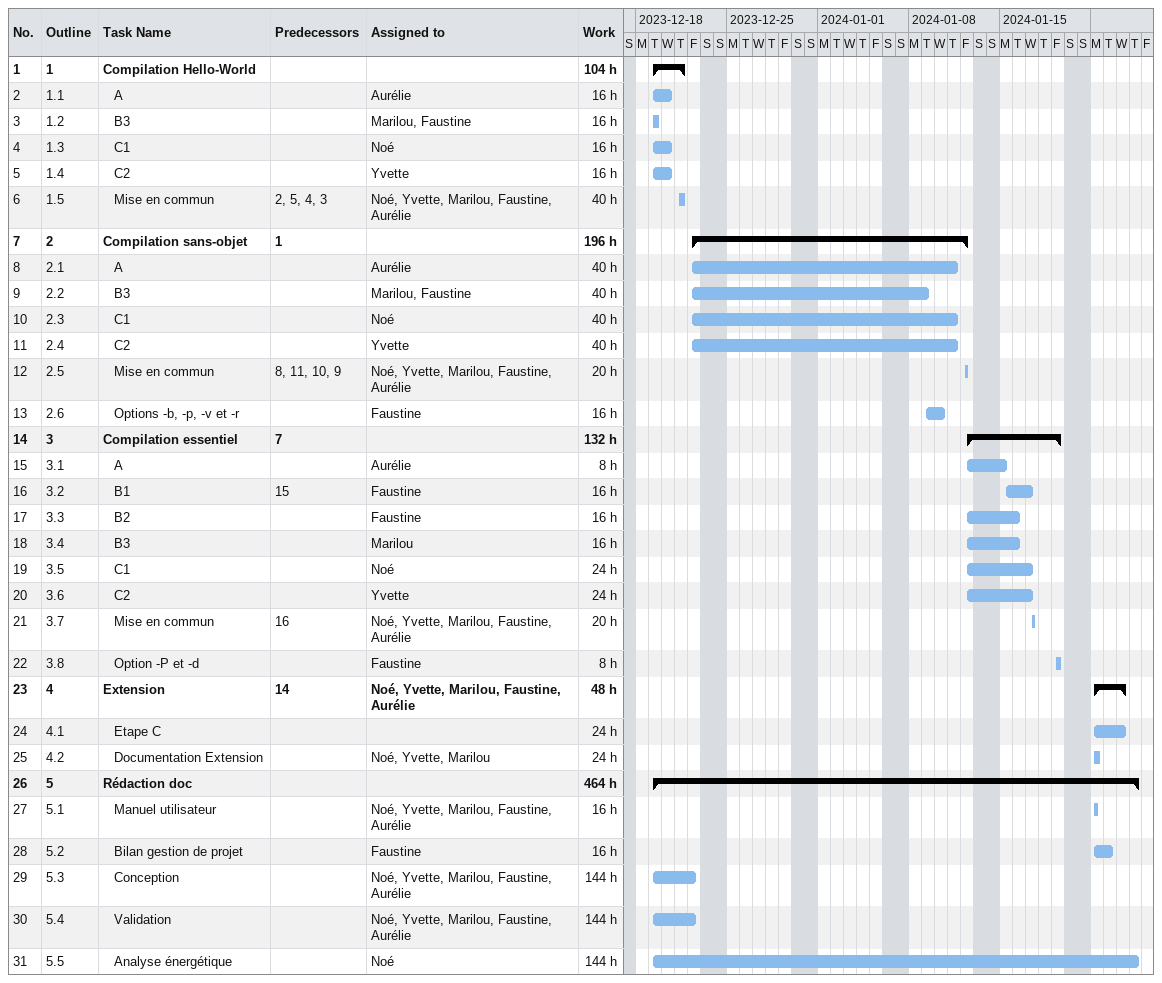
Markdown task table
| ID | WBS | Task | Start | Finish | Predecessors | Resources | Work (h) |
|---|---|---|---|---|---|---|---|
| 1 | 1 | **Compilation Hello-World** | 2023-12-19 | 2023-12-21 |  |  | 104 |
| 2 | 1.1 | A | 2023-12-19 | 2023-12-20 |  | Aurélie | 16 |
| 3 | 1.2 | B3 | 2023-12-19 | 2023-12-19 |  | Marilou, Faustine | 16 |
| 4 | 1.3 | C1 | 2023-12-19 | 2023-12-20 |  | Noé | 16 |
| 5 | 1.4 | C2 | 2023-12-19 | 2023-12-20 |  | Yvette | 16 |
| 6 | 1.5 | Mise en commun | 2023-12-21 | 2023-12-21 | 2, 5, 4, 3 | Noé, Yvette, Marilou, Faustine, Aurélie | 40 |
| 7 | 2 | **Compilation sans-objet** | 2023-12-22 | 2024-01-12 | 1 |  | 196 |
| 8 | 2.1 | A | 2023-12-22 | 2024-01-11 |  | Aurélie | 40 |
| 9 | 2.2 | B3 | 2023-12-22 | 2024-01-09 |  | Marilou, Faustine | 40 |
| 10 | 2.3 | C1 | 2023-12-22 | 2024-01-11 |  | Noé | 40 |
| 11 | 2.4 | C2 | 2023-12-22 | 2024-01-11 |  | Yvette | 40 |
| 12 | 2.5 | Mise en commun | 2024-01-12 | 2024-01-12 | 8, 11, 10, 9 | Noé, Yvette, Marilou, Faustine, Aurélie | 20 |
| 13 | 2.6 | Options -b, -p, -v et -r | 2024-01-09 | 2024-01-10 |  | Faustine | 16 |
| 14 | 3 | **Compilation essentiel** | 2024-01-12 | 2024-01-19 | 7 |  | 132 |
| 15 | 3.1 | A | 2024-01-12 | 2024-01-15 |  | Aurélie | 8 |
| 16 | 3.2 | B1 | 2024-01-15 | 2024-01-17 | 15 | Faustine | 16 |
| 17 | 3.3 | B2 | 2024-01-12 | 2024-01-16 |  | Faustine | 16 |
| 18 | 3.4 | B3 | 2024-01-12 | 2024-01-16 |  | Marilou | 16 |
| 19 | 3.5 | C1 | 2024-01-12 | 2024-01-17 |  | Noé | 24 |
| 20 | 3.6 | C2 | 2024-01-12 | 2024-01-17 |  | Yvette | 24 |
| 21 | 3.7 | Mise en commun | 2024-01-17 | 2024-01-17 | 16 | Noé, Yvette, Marilou, Faustine, Aurélie | 20 |
| 22 | 3.8 | Option -P et -d | 2024-01-19 | 2024-01-19 |  | Faustine | 8 |
| 23 | 4 | **Extension** | 2024-01-22 | 2024-01-24 | 14 | Noé, Yvette, Marilou, Faustine, Aurélie | 48 |
| 24 | 4.1 | Etape C | 2024-01-22 | 2024-01-24 |  |  | 24 |
| 25 | 4.2 | Documentation Extension | 2024-01-22 | 2024-01-22 |  | Noé, Yvette, Marilou | 24 |
| 26 | 5 | **Rédaction doc** | 2023-12-19 | 2024-01-25 |  |  | 464 |
| 27 | 5.1 | Manuel utilisateur | 2024-01-22 | 2024-01-22 |  | Noé, Yvette, Marilou, Faustine, Aurélie | 16 |
| 28 | 5.2 | Bilan gestion de projet | 2024-01-22 | 2024-01-23 |  | Faustine | 16 |
| 29 | 5.3 | Conception | 2023-12-19 | 2023-12-22 |  | Noé, Yvette, Marilou, Faustine, Aurélie | 144 |
| 30 | 5.4 | Validation | 2023-12-19 | 2023-12-22 |  | Noé, Yvette, Marilou, Faustine, Aurélie | 144 |
| 31 | 5.5 | Analyse énergétique | 2023-12-19 | 2024-01-25 |  | Noé | 144 |
